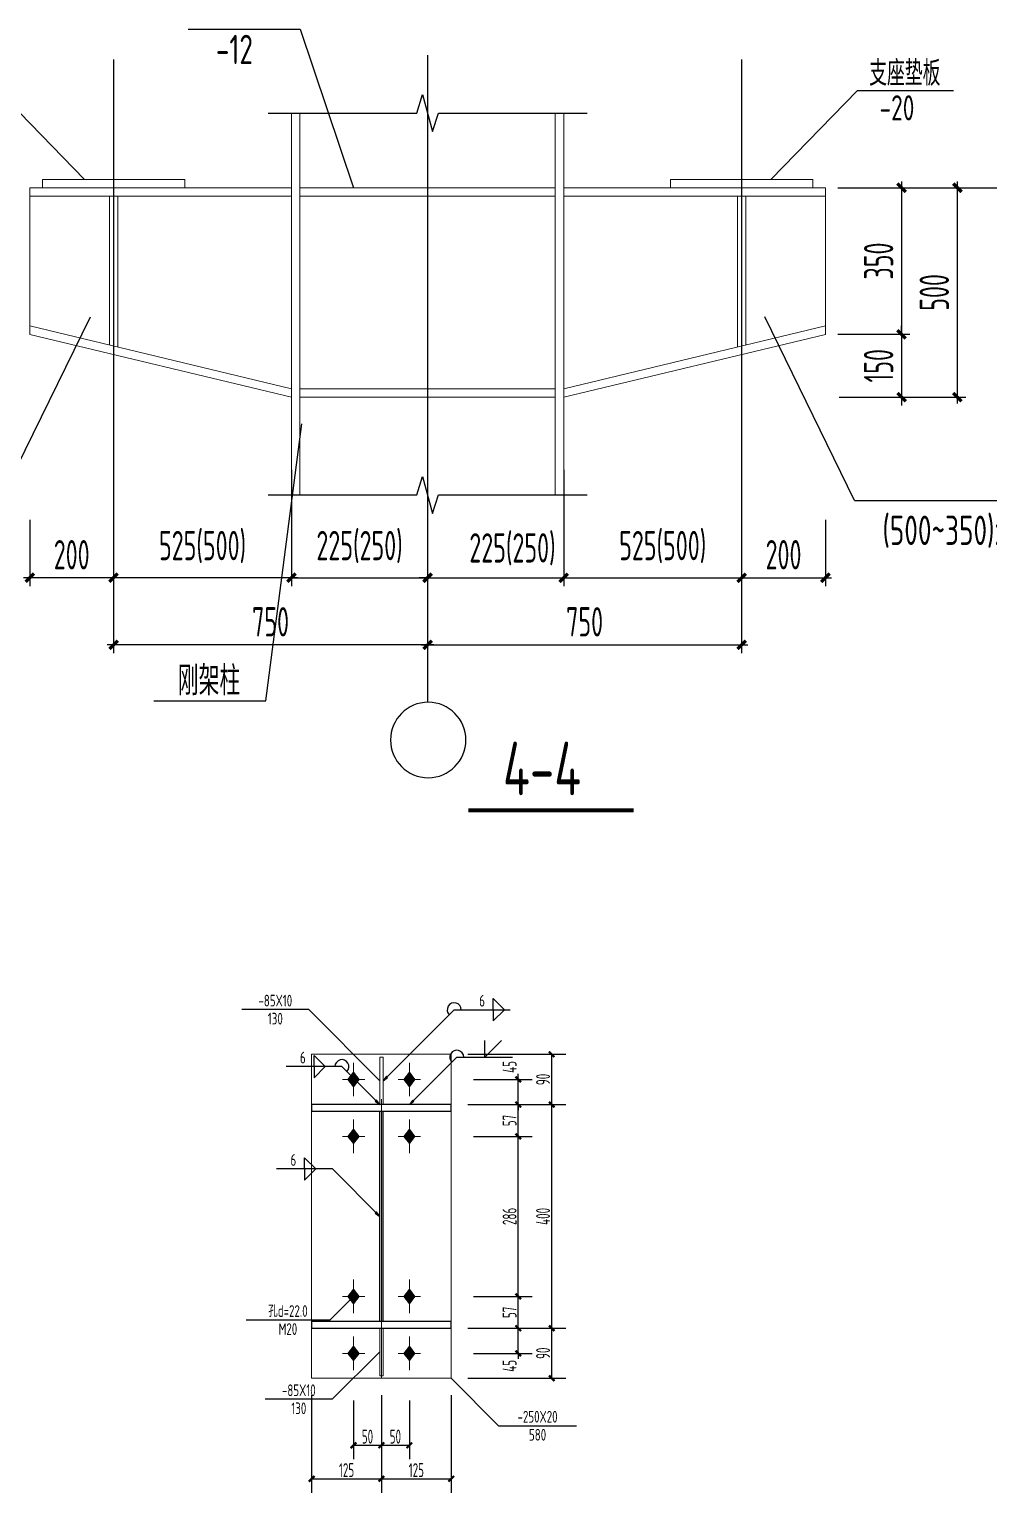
# Model space of a CAD drawing. Extents: x 447413 to 2975780, y -1432727 to 1301644.
# Drawn here: x 2335860 to 2353046, y -1064157 to -1037954 of the extents above; entities that cross this region are included whole.
import ezdxf
from ezdxf.enums import TextEntityAlignment as Align

# ---------------------------------------------------------------- set-up
doc = ezdxf.new("R2010")
doc.units = 0
doc.header["$LTSCALE"] = 1000
doc.header["$MEASUREMENT"] = 0
doc.linetypes.add('线型6', pattern=[8.75, 5, -1.25, 1.25, -1.25])
for name, color, linetype in [('10', 7, 'Continuous'), ('COLU_DE_NUM', 7, 'Continuous'), ('DIM', 3, 'Continuous'), ('DIM_SYMB', 3, 'Continuous'), ('DOTE', 1, 'Continuous'), ('TEXT', 6, 'Continuous'), ('THIN', 7, 'Continuous'), ('尺寸标注', 253, 'Continuous'), ('焊缝标注', 253, 'Continuous'), ('螺栓孔标注', 253, 'Continuous'), ('钢板标注', 253, 'Continuous')]:
    doc.layers.add(name, color=color, linetype=linetype)
doc.layers.add('1002', color=2, linetype='Continuous', lineweight=18)
doc.layers.add('20', color=2, linetype='Continuous', lineweight=18)
doc.styles.add('PkpmHz', font='Pkpmeng', dxfattribs={"width": 0.6, "bigfont": 'hztxt'})
doc.styles.add('TSSD_Dimension', font='sysz.shx', dxfattribs={"width": 0.7, "bigfont": 'syfs.shx'})
doc.styles.add('TSSD_Label', font='Tssdeng.shx', dxfattribs={"width": 0.7, "bigfont": 'hztxt.shx'})
doc.dimstyles.new('Pkpm_1.00', dxfattribs={"dimtxt": 250, "dimasz": 100, "dimexe": 250, "dimexo": 0.0625, "dimgap": 30, "dimtad": 1, "dimdec": 0, "dimrnd": 5, "dimzin": 0, "dimdsep": 46, "dimtxsty": 'PkpmHz', "dimblk1": 'ARCHTICK', "dimblk2": 'ARCHTICK', "dimsah": 1, "dimcen": 0.09, "dimadec": 0, "dimazin": 0, "dimtfac": 1, "dimtdec": 0, "dimtmove": 2, "dimatfit": 1, "dimfxl": 0, "dimtolj": 1, "dimtzin": 0, "dimarcsym": 0})
doc.dimstyles.new('TSSD_20_150', dxfattribs={"dimtxt": 525, "dimasz": 150, "dimexe": 150, "dimexo": 225, "dimgap": 150, "dimtad": 1, "dimdec": 0, "dimlfac": 0.133333, "dimzin": 0, "dimdsep": 46, "dimtxsty": 'TSSD_Dimension', "dimblk": 'ARCHTICK', "dimcen": 0, "dimdle": 112.5, "dimclrt": 7, "dimadec": 0, "dimazin": 0, "dimtfac": 1, "dimtdec": 0, "dimtix": 1, "dimtmove": 2, "dimatfit": 3, "dimfxl": 0, "dimtolj": 1, "dimtzin": 0, "dimarcsym": 0})

# ---------------------------------------------------------------- blocks, each defined once
blk = doc.blocks.new('_ArchTick')
at = {"color": 0, "linetype": 'ByBlock', "const_width": 0.4}
blk.add_lwpolyline([(-0.5, -0.5), (0.5, 0.5)], dxfattribs=at)
blk = doc.blocks.new('*D262')
at = {"layer": 'Defpoints', "color": 0, "transparency": 16777216}
for p in [(2350120, -1040791), (2350120, -1043416), (2351485, -1043416)]:
    blk.add_point(p, dxfattribs=at)
at = {"layer": 'DIM', "color": 0, "lineweight": -2, "transparency": 16777216}
for p, q in [((2351485, -1040679), (2351485, -1043529)), ((2350345, -1040791), (2351635, -1040791)), ((2350345, -1043416), (2351635, -1043416))]:
    blk.add_line(p, q, dxfattribs=at)
at = {"layer": 'DIM', "color": 0, "lineweight": -2, "transparency": 16777216, "xscale": 150, "yscale": 150, "zscale": 150}
for p, rotation in [((2351485, -1040791), 90), ((2351485, -1043416), 270)]:
    blk.add_blockref('_ArchTick', p, dxfattribs=dict(at, rotation=rotation))
at = {"layer": 'DIM', "color": 7, "transparency": 16777216, "insert": (2351073, -1042104), "char_height": 525, "attachment_point": 5, "rotation": 90, "style": 'TSSD_Dimension'}
blk.add_mtext('\\A1;350', dxfattribs=at)
blk = doc.blocks.new('*D263')
at = {"layer": 'Defpoints', "color": 0, "transparency": 16777216}
for p in [(2350120, -1043416), (2350140, -1044541), (2351485, -1044541)]:
    blk.add_point(p, dxfattribs=at)
at = {"layer": 'DIM', "color": 0, "lineweight": -2, "transparency": 16777216}
for p, q in [((2351485, -1043416), (2351485, -1043266)), ((2350345, -1043416), (2351635, -1043416)), ((2351485, -1043416), (2351485, -1044541)), ((2350365, -1044541), (2351635, -1044541)), ((2351485, -1044541), (2351485, -1044691))]:
    blk.add_line(p, q, dxfattribs=at)
at = {"layer": 'DIM', "color": 0, "lineweight": -2, "transparency": 16777216, "xscale": 150, "yscale": 150, "zscale": 150}
for p, rotation in [((2351485, -1043416), 270), ((2351485, -1044541), 90)]:
    blk.add_blockref('_ArchTick', p, dxfattribs=dict(at, rotation=rotation))
at = {"layer": 'DIM', "color": 7, "transparency": 16777216, "insert": (2351073, -1043979), "char_height": 525, "attachment_point": 5, "rotation": 90, "style": 'TSSD_Dimension'}
blk.add_mtext('\\A1;150', dxfattribs=at)
blk = doc.blocks.new('*D264')
at = {"layer": 'Defpoints', "color": 0, "transparency": 16777216}
for p in [(2350140, -1040791), (2352484, -1040791), (2350140, -1044541)]:
    blk.add_point(p, dxfattribs=at)
at = {"layer": 'DIM', "color": 0, "lineweight": -2, "transparency": 16777216}
for p, q in [((2352484, -1044654), (2352484, -1040679)), ((2350365, -1040791), (2352634, -1040791)), ((2350365, -1044541), (2352634, -1044541))]:
    blk.add_line(p, q, dxfattribs=at)
at = {"layer": 'DIM', "color": 0, "lineweight": -2, "transparency": 16777216, "xscale": 150, "yscale": 150, "zscale": 150}
for p, rotation in [((2352484, -1040791), 90), ((2352484, -1044541), 270)]:
    blk.add_blockref('_ArchTick', p, dxfattribs=dict(at, rotation=rotation))
at = {"layer": 'DIM', "color": 7, "transparency": 16777216, "insert": (2352071, -1042666), "char_height": 525, "attachment_point": 5, "rotation": 90, "style": 'TSSD_Dimension'}
blk.add_mtext('\\A1;500', dxfattribs=at)
blk = doc.blocks.new('*D271')
at = {"layer": 'Defpoints', "color": 0, "transparency": 16777216}
for p in [(2335870, -1040791), (2334504, -1043416), (2335870, -1043416)]:
    blk.add_point(p, dxfattribs=at)
at = {"layer": 'DIM', "color": 0, "lineweight": -2, "transparency": 16777216}
for p, q in [((2334504, -1040679), (2334504, -1043529)), ((2335645, -1040791), (2334354, -1040791)), ((2335645, -1043416), (2334354, -1043416))]:
    blk.add_line(p, q, dxfattribs=at)
at = {"layer": 'DIM', "color": 0, "lineweight": -2, "transparency": 16777216, "xscale": 150, "yscale": 150, "zscale": 150}
for p, rotation in [((2334504, -1040791), 90), ((2334504, -1043416), 270)]:
    blk.add_blockref('_ArchTick', p, dxfattribs=dict(at, rotation=rotation))
at = {"layer": 'DIM', "color": 7, "transparency": 16777216, "insert": (2334092, -1042104), "char_height": 525, "attachment_point": 5, "rotation": 90, "style": 'TSSD_Dimension'}
blk.add_mtext('\\A1;350', dxfattribs=at)
blk = doc.blocks.new('*D272')
at = {"layer": 'Defpoints', "color": 0, "transparency": 16777216}
for p in [(2335870, -1043416), (2334504, -1044541), (2335850, -1044541)]:
    blk.add_point(p, dxfattribs=at)
at = {"layer": 'DIM', "color": 0, "lineweight": -2, "transparency": 16777216}
for p, q in [((2334504, -1043416), (2334504, -1043266)), ((2335645, -1043416), (2334354, -1043416)), ((2334504, -1043416), (2334504, -1044541)), ((2335625, -1044541), (2334354, -1044541)), ((2334504, -1044541), (2334504, -1044691))]:
    blk.add_line(p, q, dxfattribs=at)
at = {"layer": 'DIM', "color": 0, "lineweight": -2, "transparency": 16777216, "xscale": 150, "yscale": 150, "zscale": 150}
for p, rotation in [((2334504, -1043416), 270), ((2334504, -1044541), 90)]:
    blk.add_blockref('_ArchTick', p, dxfattribs=dict(at, rotation=rotation))
at = {"layer": 'DIM', "color": 7, "transparency": 16777216, "insert": (2334092, -1043979), "char_height": 525, "attachment_point": 5, "rotation": 90, "style": 'TSSD_Dimension'}
blk.add_mtext('\\A1;150', dxfattribs=at)
blk = doc.blocks.new('*D285')
at = {"layer": 'Defpoints', "color": 0, "transparency": 16777216}
for p in [(2340557, -1046514), (2342995, -1046514), (2342995, -1047774)]:
    blk.add_point(p, dxfattribs=at)
at = {"layer": 'DIM', "color": 0, "lineweight": -2, "transparency": 16777216}
for p, q in [((2340557, -1046739), (2340557, -1047924)), ((2342995, -1046739), (2342995, -1047924)), ((2340557, -1047774), (2340407, -1047774)), ((2340557, -1047774), (2342995, -1047774)), ((2342995, -1047774), (2343145, -1047774))]:
    blk.add_line(p, q, dxfattribs=at)
at = {"layer": 'DIM', "color": 0, "lineweight": -2, "transparency": 16777216, "xscale": 150, "yscale": 150, "zscale": 150}
blk.add_blockref('_ArchTick', (2340557, -1047774), dxfattribs=at)
at = {"layer": 'DIM', "color": 0, "lineweight": -2, "transparency": 16777216, "xscale": 150, "yscale": 150, "zscale": 150, "rotation": 180}
blk.add_blockref('_ArchTick', (2342995, -1047774), dxfattribs=at)
at = {"layer": 'DIM', "color": 7, "transparency": 16777216, "insert": (2341776, -1047224), "char_height": 525, "attachment_point": 5, "style": 'TSSD_Dimension'}
blk.add_mtext('\\A1;225(250)', dxfattribs=at)
blk = doc.blocks.new('*D286')
at = {"layer": 'Defpoints', "color": 0, "transparency": 16777216}
for p in [(2342995, -1046514), (2345432, -1046514), (2345432, -1047774)]:
    blk.add_point(p, dxfattribs=at)
at = {"layer": 'DIM', "color": 0, "lineweight": -2, "transparency": 16777216}
for p, q in [((2342995, -1046739), (2342995, -1047924)), ((2345432, -1046739), (2345432, -1047924)), ((2342995, -1047774), (2342845, -1047774)), ((2342995, -1047774), (2345432, -1047774)), ((2345432, -1047774), (2345582, -1047774))]:
    blk.add_line(p, q, dxfattribs=at)
at = {"layer": 'DIM', "color": 0, "lineweight": -2, "transparency": 16777216, "xscale": 150, "yscale": 150, "zscale": 150}
blk.add_blockref('_ArchTick', (2342995, -1047774), dxfattribs=at)
at = {"layer": 'DIM', "color": 0, "lineweight": -2, "transparency": 16777216, "xscale": 150, "yscale": 150, "zscale": 150, "rotation": 180}
blk.add_blockref('_ArchTick', (2345432, -1047774), dxfattribs=at)
at = {"layer": 'DIM', "color": 7, "transparency": 16777216, "insert": (2344515, -1047265), "char_height": 525, "attachment_point": 5, "style": 'TSSD_Dimension'}
blk.add_mtext('\\A1;225(250)', dxfattribs=at)
blk = doc.blocks.new('*D287')
at = {"layer": 'Defpoints', "color": 0, "transparency": 16777216}
for p in [(2345432, -1045618), (2348620, -1047141), (2348620, -1047774)]:
    blk.add_point(p, dxfattribs=at)
at = {"layer": 'DIM', "color": 0, "lineweight": -2, "transparency": 16777216}
for p, q in [((2345432, -1045843), (2345432, -1047924)), ((2348620, -1047366), (2348620, -1047924)), ((2345320, -1047774), (2348732, -1047774))]:
    blk.add_line(p, q, dxfattribs=at)
at = {"layer": 'DIM', "color": 0, "lineweight": -2, "transparency": 16777216, "xscale": 150, "yscale": 150, "zscale": 150, "rotation": 180}
blk.add_blockref('_ArchTick', (2345432, -1047774), dxfattribs=at)
at = {"layer": 'DIM', "color": 0, "lineweight": -2, "transparency": 16777216, "xscale": 150, "yscale": 150, "zscale": 150}
blk.add_blockref('_ArchTick', (2348620, -1047774), dxfattribs=at)
at = {"layer": 'DIM', "color": 7, "transparency": 16777216, "insert": (2347206, -1047224), "char_height": 525, "attachment_point": 5, "style": 'TSSD_Dimension'}
blk.add_mtext('\\A1;525(500)', dxfattribs=at)
blk = doc.blocks.new('*D288')
at = {"layer": 'Defpoints', "color": 0, "transparency": 16777216}
for p in [(2350120, -1046514), (2348620, -1047141), (2350120, -1047774)]:
    blk.add_point(p, dxfattribs=at)
at = {"layer": 'DIM', "color": 0, "lineweight": -2, "transparency": 16777216}
for p, q in [((2350120, -1046739), (2350120, -1047924)), ((2348620, -1047366), (2348620, -1047924)), ((2348507, -1047774), (2350232, -1047774))]:
    blk.add_line(p, q, dxfattribs=at)
at = {"layer": 'DIM', "color": 0, "lineweight": -2, "transparency": 16777216, "xscale": 150, "yscale": 150, "zscale": 150, "rotation": 180}
blk.add_blockref('_ArchTick', (2348620, -1047774), dxfattribs=at)
at = {"layer": 'DIM', "color": 0, "lineweight": -2, "transparency": 16777216, "xscale": 150, "yscale": 150, "zscale": 150}
blk.add_blockref('_ArchTick', (2350120, -1047774), dxfattribs=at)
at = {"layer": 'DIM', "color": 7, "transparency": 16777216, "insert": (2349370, -1047362), "char_height": 525, "attachment_point": 5, "style": 'TSSD_Dimension'}
blk.add_mtext('\\A1;200', dxfattribs=at)
blk = doc.blocks.new('*D289')
at = {"layer": 'Defpoints', "color": 0, "transparency": 16777216}
for p in [(2342995, -1046781), (2348620, -1046781), (2348620, -1048975)]:
    blk.add_point(p, dxfattribs=at)
at = {"layer": 'DIM', "color": 0, "lineweight": -2, "transparency": 16777216}
for p, q in [((2342995, -1047006), (2342995, -1049125)), ((2348620, -1047006), (2348620, -1049125)), ((2342882, -1048975), (2348732, -1048975))]:
    blk.add_line(p, q, dxfattribs=at)
at = {"layer": 'DIM', "color": 0, "lineweight": -2, "transparency": 16777216, "xscale": 150, "yscale": 150, "zscale": 150, "rotation": 180}
blk.add_blockref('_ArchTick', (2342995, -1048975), dxfattribs=at)
at = {"layer": 'DIM', "color": 0, "lineweight": -2, "transparency": 16777216, "xscale": 150, "yscale": 150, "zscale": 150}
blk.add_blockref('_ArchTick', (2348620, -1048975), dxfattribs=at)
at = {"layer": 'DIM', "color": 7, "transparency": 16777216, "insert": (2345807, -1048563), "char_height": 525, "attachment_point": 5, "style": 'TSSD_Dimension'}
blk.add_mtext('\\A1;750', dxfattribs=at)
blk = doc.blocks.new('*D290')
at = {"layer": 'Defpoints', "color": 0, "transparency": 16777216}
for p in [(2340557, -1045618), (2337370, -1047141), (2337370, -1047774)]:
    blk.add_point(p, dxfattribs=at)
at = {"layer": 'DIM', "color": 0, "lineweight": -2, "transparency": 16777216}
for p, q in [((2340557, -1045843), (2340557, -1047924)), ((2337370, -1047366), (2337370, -1047924)), ((2340670, -1047774), (2337257, -1047774))]:
    blk.add_line(p, q, dxfattribs=at)
at = {"layer": 'DIM', "color": 0, "lineweight": -2, "transparency": 16777216, "xscale": 150, "yscale": 150, "zscale": 150, "rotation": 180}
blk.add_blockref('_ArchTick', (2337370, -1047774), dxfattribs=at)
at = {"layer": 'DIM', "color": 0, "lineweight": -2, "transparency": 16777216, "xscale": 150, "yscale": 150, "zscale": 150}
blk.add_blockref('_ArchTick', (2340557, -1047774), dxfattribs=at)
at = {"layer": 'DIM', "color": 7, "transparency": 16777216, "insert": (2338964, -1047224), "char_height": 525, "attachment_point": 5, "style": 'TSSD_Dimension'}
blk.add_mtext('\\A1;525(500)', dxfattribs=at)
blk = doc.blocks.new('*D291')
at = {"layer": 'Defpoints', "color": 0, "transparency": 16777216}
for p in [(2335870, -1046514), (2337370, -1047141), (2335870, -1047774)]:
    blk.add_point(p, dxfattribs=at)
at = {"layer": 'DIM', "color": 0, "lineweight": -2, "transparency": 16777216}
for p, q in [((2335870, -1046739), (2335870, -1047924)), ((2337370, -1047366), (2337370, -1047924)), ((2337482, -1047774), (2335757, -1047774))]:
    blk.add_line(p, q, dxfattribs=at)
at = {"layer": 'DIM', "color": 0, "lineweight": -2, "transparency": 16777216, "xscale": 150, "yscale": 150, "zscale": 150, "rotation": 180}
blk.add_blockref('_ArchTick', (2335870, -1047774), dxfattribs=at)
at = {"layer": 'DIM', "color": 0, "lineweight": -2, "transparency": 16777216, "xscale": 150, "yscale": 150, "zscale": 150}
blk.add_blockref('_ArchTick', (2337370, -1047774), dxfattribs=at)
at = {"layer": 'DIM', "color": 7, "transparency": 16777216, "insert": (2336620, -1047362), "char_height": 525, "attachment_point": 5, "style": 'TSSD_Dimension'}
blk.add_mtext('\\A1;200', dxfattribs=at)
blk = doc.blocks.new('*D292')
at = {"layer": 'Defpoints', "color": 0, "transparency": 16777216}
for p in [(2337370, -1046781), (2342995, -1046781), (2337370, -1048975)]:
    blk.add_point(p, dxfattribs=at)
at = {"layer": 'DIM', "color": 0, "lineweight": -2, "transparency": 16777216}
for p, q in [((2337370, -1047006), (2337370, -1049125)), ((2342995, -1047006), (2342995, -1049125)), ((2343107, -1048975), (2337257, -1048975))]:
    blk.add_line(p, q, dxfattribs=at)
at = {"layer": 'DIM', "color": 0, "lineweight": -2, "transparency": 16777216, "xscale": 150, "yscale": 150, "zscale": 150, "rotation": 180}
blk.add_blockref('_ArchTick', (2337370, -1048975), dxfattribs=at)
at = {"layer": 'DIM', "color": 0, "lineweight": -2, "transparency": 16777216, "xscale": 150, "yscale": 150, "zscale": 150}
blk.add_blockref('_ArchTick', (2342995, -1048975), dxfattribs=at)
at = {"layer": 'DIM', "color": 7, "transparency": 16777216, "insert": (2340182, -1048563), "char_height": 525, "attachment_point": 5, "style": 'TSSD_Dimension'}
blk.add_mtext('\\A1;750', dxfattribs=at)
blk = doc.blocks.new('*D385')
at = {"layer": 'Defpoints', "color": 0, "linetype": 'Continuous', "transparency": 16777216}
for p in [(2343418, -1056757), (2344618, -1056757), (2343418, -1057207)]:
    blk.add_point(p, dxfattribs=at)
at = {"layer": '尺寸标注', "color": 0, "linetype": 'Continuous', "lineweight": -2, "transparency": 16777216}
for p, q in [((2344618, -1056757), (2344618, -1056657)), ((2343818, -1056757), (2344868, -1056757)), ((2344618, -1057207), (2344618, -1056757)), ((2343818, -1057207), (2344868, -1057207)), ((2344618, -1057207), (2344618, -1057307))]:
    blk.add_line(p, q, dxfattribs=at)
at = {"layer": '尺寸标注', "color": 0, "linetype": 'Continuous', "lineweight": -2, "transparency": 16777216, "xscale": 100, "yscale": 100, "zscale": 100}
for p, rotation in [((2344618, -1056757), 270), ((2344618, -1057207), 90)]:
    blk.add_blockref('_ArchTick', p, dxfattribs=dict(at, rotation=rotation))
at = {"layer": '尺寸标注', "color": 0, "linetype": 'Continuous', "transparency": 16777216, "insert": (2344463, -1056533), "char_height": 250, "attachment_point": 5, "rotation": 90, "style": 'PkpmHz'}
blk.add_mtext('\\A1;45', dxfattribs=at)
blk = doc.blocks.new('*D386')
at = {"layer": 'Defpoints', "color": 0, "linetype": 'Continuous', "transparency": 16777216}
for p in [(2343418, -1057207), (2344618, -1057207), (2343418, -1057777)]:
    blk.add_point(p, dxfattribs=at)
at = {"layer": '尺寸标注', "color": 0, "linetype": 'Continuous', "lineweight": -2, "transparency": 16777216}
for p, q in [((2343818, -1057207), (2344868, -1057207)), ((2344618, -1057777), (2344618, -1057207)), ((2343818, -1057777), (2344868, -1057777))]:
    blk.add_line(p, q, dxfattribs=at)
at = {"layer": '尺寸标注', "color": 0, "linetype": 'Continuous', "lineweight": -2, "transparency": 16777216, "xscale": 100, "yscale": 100, "zscale": 100}
for p, rotation in [((2344618, -1057207), 90), ((2344618, -1057777), 270)]:
    blk.add_blockref('_ArchTick', p, dxfattribs=dict(at, rotation=rotation))
at = {"layer": '尺寸标注', "color": 0, "linetype": 'Continuous', "transparency": 16777216, "insert": (2344463, -1057492), "char_height": 250, "attachment_point": 5, "rotation": 90, "style": 'PkpmHz'}
blk.add_mtext('\\A1;57', dxfattribs=at)
blk = doc.blocks.new('*D387')
at = {"layer": 'Defpoints', "color": 0, "linetype": 'Continuous', "transparency": 16777216}
for p in [(2343418, -1061212), (2344618, -1061212), (2343418, -1061662)]:
    blk.add_point(p, dxfattribs=at)
at = {"layer": '尺寸标注', "color": 0, "linetype": 'Continuous', "lineweight": -2, "transparency": 16777216}
for p, q in [((2344618, -1061212), (2344618, -1061112)), ((2343818, -1061212), (2344868, -1061212)), ((2344618, -1061662), (2344618, -1061212)), ((2343818, -1061662), (2344868, -1061662)), ((2344618, -1061662), (2344618, -1061762))]:
    blk.add_line(p, q, dxfattribs=at)
at = {"layer": '尺寸标注', "color": 0, "linetype": 'Continuous', "lineweight": -2, "transparency": 16777216, "xscale": 100, "yscale": 100, "zscale": 100}
for p, rotation in [((2344618, -1061212), 270), ((2344618, -1061662), 90)]:
    blk.add_blockref('_ArchTick', p, dxfattribs=dict(at, rotation=rotation))
at = {"layer": '尺寸标注', "color": 0, "linetype": 'Continuous', "transparency": 16777216, "insert": (2344463, -1061885), "char_height": 250, "attachment_point": 5, "rotation": 90, "style": 'PkpmHz'}
blk.add_mtext('\\A1;45', dxfattribs=at)
blk = doc.blocks.new('*D388')
at = {"layer": 'Defpoints', "color": 0, "linetype": 'Continuous', "transparency": 16777216}
for p in [(2343418, -1060642), (2344618, -1060642), (2343418, -1061212)]:
    blk.add_point(p, dxfattribs=at)
at = {"layer": '尺寸标注', "color": 0, "linetype": 'Continuous', "lineweight": -2, "transparency": 16777216}
for p, q in [((2343818, -1060642), (2344868, -1060642)), ((2344618, -1061212), (2344618, -1060642)), ((2343818, -1061212), (2344868, -1061212))]:
    blk.add_line(p, q, dxfattribs=at)
at = {"layer": '尺寸标注', "color": 0, "linetype": 'Continuous', "lineweight": -2, "transparency": 16777216, "xscale": 100, "yscale": 100, "zscale": 100}
for p, rotation in [((2344618, -1060642), 90), ((2344618, -1061212), 270)]:
    blk.add_blockref('_ArchTick', p, dxfattribs=dict(at, rotation=rotation))
at = {"layer": '尺寸标注', "color": 0, "linetype": 'Continuous', "transparency": 16777216, "insert": (2344463, -1060927), "char_height": 250, "attachment_point": 5, "rotation": 90, "style": 'PkpmHz'}
blk.add_mtext('\\A1;57', dxfattribs=at)
blk = doc.blocks.new('*D389')
at = {"layer": 'Defpoints', "color": 0, "linetype": 'Continuous', "transparency": 16777216}
for p in [(2343418, -1057777), (2344618, -1057777), (2343418, -1060642)]:
    blk.add_point(p, dxfattribs=at)
at = {"layer": '尺寸标注', "color": 0, "linetype": 'Continuous', "lineweight": -2, "transparency": 16777216}
for p, q in [((2343818, -1057777), (2344868, -1057777)), ((2344618, -1060642), (2344618, -1057777)), ((2343818, -1060642), (2344868, -1060642))]:
    blk.add_line(p, q, dxfattribs=at)
at = {"layer": '尺寸标注', "color": 0, "linetype": 'Continuous', "lineweight": -2, "transparency": 16777216, "xscale": 100, "yscale": 100, "zscale": 100}
for p, rotation in [((2344618, -1057777), 90), ((2344618, -1060642), 270)]:
    blk.add_blockref('_ArchTick', p, dxfattribs=dict(at, rotation=rotation))
at = {"layer": '尺寸标注', "color": 0, "linetype": 'Continuous', "transparency": 16777216, "insert": (2344463, -1059209), "char_height": 250, "attachment_point": 5, "rotation": 90, "style": 'PkpmHz'}
blk.add_mtext('\\A1;286', dxfattribs=at)
blk = doc.blocks.new('*D390')
at = {"layer": 'Defpoints', "color": 0, "linetype": 'Continuous', "transparency": 16777216}
for p in [(2341668, -1062107), (2342168, -1062107), (2342168, -1063307)]:
    blk.add_point(p, dxfattribs=at)
at = {"layer": '尺寸标注', "color": 0, "linetype": 'Continuous', "lineweight": -2, "transparency": 16777216}
for p, q in [((2341668, -1062507), (2341668, -1063557)), ((2342168, -1062507), (2342168, -1063557)), ((2341668, -1063307), (2342168, -1063307))]:
    blk.add_line(p, q, dxfattribs=at)
at = {"layer": '尺寸标注', "color": 0, "linetype": 'Continuous', "lineweight": -2, "transparency": 16777216, "xscale": 100, "yscale": 100, "zscale": 100, "rotation": 180}
blk.add_blockref('_ArchTick', (2341668, -1063307), dxfattribs=at)
at = {"layer": '尺寸标注', "color": 0, "linetype": 'Continuous', "lineweight": -2, "transparency": 16777216, "xscale": 100, "yscale": 100, "zscale": 100}
blk.add_blockref('_ArchTick', (2342168, -1063307), dxfattribs=at)
at = {"layer": '尺寸标注', "color": 0, "linetype": 'Continuous', "transparency": 16777216, "insert": (2341918, -1063152), "char_height": 250, "attachment_point": 5, "style": 'PkpmHz'}
blk.add_mtext('\\A1;50', dxfattribs=at)
blk = doc.blocks.new('*D391')
at = {"layer": 'Defpoints', "color": 0, "linetype": 'Continuous', "transparency": 16777216}
for p in [(2342168, -1062107), (2342668, -1062107), (2342668, -1063307)]:
    blk.add_point(p, dxfattribs=at)
at = {"layer": '尺寸标注', "color": 0, "linetype": 'Continuous', "lineweight": -2, "transparency": 16777216}
for p, q in [((2342168, -1062507), (2342168, -1063557)), ((2342668, -1062507), (2342668, -1063557)), ((2342168, -1063307), (2342668, -1063307))]:
    blk.add_line(p, q, dxfattribs=at)
at = {"layer": '尺寸标注', "color": 0, "linetype": 'Continuous', "lineweight": -2, "transparency": 16777216, "xscale": 100, "yscale": 100, "zscale": 100, "rotation": 180}
blk.add_blockref('_ArchTick', (2342168, -1063307), dxfattribs=at)
at = {"layer": '尺寸标注', "color": 0, "linetype": 'Continuous', "lineweight": -2, "transparency": 16777216, "xscale": 100, "yscale": 100, "zscale": 100}
blk.add_blockref('_ArchTick', (2342668, -1063307), dxfattribs=at)
at = {"layer": '尺寸标注', "color": 0, "linetype": 'Continuous', "transparency": 16777216, "insert": (2342418, -1063152), "char_height": 250, "attachment_point": 5, "style": 'PkpmHz'}
blk.add_mtext('\\A1;50', dxfattribs=at)
blk = doc.blocks.new('*D392')
at = {"layer": 'Defpoints', "color": 0, "linetype": 'Continuous', "transparency": 16777216}
for p in [(2340918, -1062107), (2342168, -1062107), (2342168, -1063907)]:
    blk.add_point(p, dxfattribs=at)
at = {"layer": '尺寸标注', "color": 0, "linetype": 'Continuous', "lineweight": -2, "transparency": 16777216}
for p, q in [((2340918, -1062407), (2340918, -1064157)), ((2342168, -1062407), (2342168, -1064157)), ((2340918, -1063907), (2342168, -1063907))]:
    blk.add_line(p, q, dxfattribs=at)
at = {"layer": '尺寸标注', "color": 0, "linetype": 'Continuous', "lineweight": -2, "transparency": 16777216, "xscale": 100, "yscale": 100, "zscale": 100, "rotation": 180}
blk.add_blockref('_ArchTick', (2340918, -1063907), dxfattribs=at)
at = {"layer": '尺寸标注', "color": 0, "linetype": 'Continuous', "lineweight": -2, "transparency": 16777216, "xscale": 100, "yscale": 100, "zscale": 100}
blk.add_blockref('_ArchTick', (2342168, -1063907), dxfattribs=at)
at = {"layer": '尺寸标注', "color": 0, "linetype": 'Continuous', "transparency": 16777216, "insert": (2341543, -1063752), "char_height": 250, "attachment_point": 5, "style": 'PkpmHz'}
blk.add_mtext('\\A1;125', dxfattribs=at)
blk = doc.blocks.new('*D393')
at = {"layer": 'Defpoints', "color": 0, "linetype": 'Continuous', "transparency": 16777216}
for p in [(2342168, -1062107), (2343418, -1062107), (2343418, -1063907)]:
    blk.add_point(p, dxfattribs=at)
at = {"layer": '尺寸标注', "color": 0, "linetype": 'Continuous', "lineweight": -2, "transparency": 16777216}
for p, q in [((2342168, -1062407), (2342168, -1064157)), ((2343418, -1062407), (2343418, -1064157)), ((2342168, -1063907), (2343418, -1063907))]:
    blk.add_line(p, q, dxfattribs=at)
at = {"layer": '尺寸标注', "color": 0, "linetype": 'Continuous', "lineweight": -2, "transparency": 16777216, "xscale": 100, "yscale": 100, "zscale": 100, "rotation": 180}
blk.add_blockref('_ArchTick', (2342168, -1063907), dxfattribs=at)
at = {"layer": '尺寸标注', "color": 0, "linetype": 'Continuous', "lineweight": -2, "transparency": 16777216, "xscale": 100, "yscale": 100, "zscale": 100}
blk.add_blockref('_ArchTick', (2343418, -1063907), dxfattribs=at)
at = {"layer": '尺寸标注', "color": 0, "linetype": 'Continuous', "transparency": 16777216, "insert": (2342793, -1063752), "char_height": 250, "attachment_point": 5, "style": 'PkpmHz'}
blk.add_mtext('\\A1;125', dxfattribs=at)
blk = doc.blocks.new('*D394')
at = {"layer": 'Defpoints', "color": 0, "linetype": 'Continuous', "transparency": 16777216}
for p in [(2343418, -1061212), (2345218, -1061212), (2343418, -1062107)]:
    blk.add_point(p, dxfattribs=at)
at = {"layer": '尺寸标注', "color": 0, "linetype": 'Continuous', "lineweight": -2, "transparency": 16777216}
for p, q in [((2343718, -1061212), (2345468, -1061212)), ((2345218, -1062107), (2345218, -1061212)), ((2343718, -1062107), (2345468, -1062107))]:
    blk.add_line(p, q, dxfattribs=at)
at = {"layer": '尺寸标注', "color": 0, "linetype": 'Continuous', "lineweight": -2, "transparency": 16777216, "xscale": 100, "yscale": 100, "zscale": 100}
for p, rotation in [((2345218, -1061212), 90), ((2345218, -1062107), 270)]:
    blk.add_blockref('_ArchTick', p, dxfattribs=dict(at, rotation=rotation))
at = {"layer": '尺寸标注', "color": 0, "linetype": 'Continuous', "transparency": 16777216, "insert": (2345063, -1061659), "char_height": 250, "attachment_point": 5, "rotation": 90, "style": 'PkpmHz'}
blk.add_mtext('\\A1;90', dxfattribs=at)
blk = doc.blocks.new('*D395')
at = {"layer": 'Defpoints', "color": 0, "linetype": 'Continuous', "transparency": 16777216}
for p in [(2343418, -1057207), (2345218, -1057207), (2343418, -1061212)]:
    blk.add_point(p, dxfattribs=at)
at = {"layer": '尺寸标注', "color": 0, "linetype": 'Continuous', "lineweight": -2, "transparency": 16777216}
for p, q in [((2343718, -1057207), (2345468, -1057207)), ((2345218, -1061212), (2345218, -1057207)), ((2343718, -1061212), (2345468, -1061212))]:
    blk.add_line(p, q, dxfattribs=at)
at = {"layer": '尺寸标注', "color": 0, "linetype": 'Continuous', "lineweight": -2, "transparency": 16777216, "xscale": 100, "yscale": 100, "zscale": 100}
for p, rotation in [((2345218, -1057207), 90), ((2345218, -1061212), 270)]:
    blk.add_blockref('_ArchTick', p, dxfattribs=dict(at, rotation=rotation))
at = {"layer": '尺寸标注', "color": 0, "linetype": 'Continuous', "transparency": 16777216, "insert": (2345063, -1059209), "char_height": 250, "attachment_point": 5, "rotation": 90, "style": 'PkpmHz'}
blk.add_mtext('\\A1;400', dxfattribs=at)
blk = doc.blocks.new('*D396')
at = {"layer": 'Defpoints', "color": 0, "linetype": 'Continuous', "transparency": 16777216}
for p in [(2343418, -1056307), (2345218, -1056307), (2343418, -1057207)]:
    blk.add_point(p, dxfattribs=at)
at = {"layer": '尺寸标注', "color": 0, "linetype": 'Continuous', "lineweight": -2, "transparency": 16777216}
for p, q in [((2343718, -1056307), (2345468, -1056307)), ((2345218, -1057207), (2345218, -1056307)), ((2343718, -1057207), (2345468, -1057207))]:
    blk.add_line(p, q, dxfattribs=at)
at = {"layer": '尺寸标注', "color": 0, "linetype": 'Continuous', "lineweight": -2, "transparency": 16777216, "xscale": 100, "yscale": 100, "zscale": 100}
for p, rotation in [((2345218, -1056307), 90), ((2345218, -1057207), 270)]:
    blk.add_blockref('_ArchTick', p, dxfattribs=dict(at, rotation=rotation))
at = {"layer": '尺寸标注', "color": 0, "linetype": 'Continuous', "transparency": 16777216, "insert": (2345063, -1056757), "char_height": 250, "attachment_point": 5, "rotation": 90, "style": 'PkpmHz'}
blk.add_mtext('\\A1;90', dxfattribs=at)

msp = doc.modelspace()

# ---------------------------------------------------------------- hatches: boundary and pattern name
at = {"layer": '10'}
for points in [[(2341668.1, -1056626.6), (2341568.1, -1056756.6), (2341668.1, -1056886.6), (2341768.1, -1056756.6)], [(2342668.1, -1056626.6), (2342568.1, -1056756.6), (2342668.1, -1056886.6), (2342768.1, -1056756.6)], [(2341668.1, -1057646.6), (2341568.1, -1057776.6), (2341668.1, -1057906.6), (2341768.1, -1057776.6)], [(2342668.1, -1057646.6), (2342568.1, -1057776.6), (2342668.1, -1057906.6), (2342768.1, -1057776.6)], [(2341668.1, -1060511.6), (2341568.1, -1060641.6), (2341668.1, -1060771.6), (2341768.1, -1060641.6)], [(2342668.1, -1060511.6), (2342568.1, -1060641.6), (2342668.1, -1060771.6), (2342768.1, -1060641.6)], [(2341668.1, -1061531.6), (2341568.1, -1061661.6), (2341668.1, -1061791.6), (2341768.1, -1061661.6)], [(2342668.1, -1061531.6), (2342568.1, -1061661.6), (2342668.1, -1061791.6), (2342768.1, -1061661.6)]]:
    msp.add_hatch(color=1, dxfattribs=at).paths.add_polyline_path(points)
at = {"layer": '焊缝标注'}
for points in [[(2342198.1, -1056781.6), (2342279.5, -1056721.6), (2342258.3, -1056700.3)], [(2342138.1, -1057206.6), (2342078.1, -1057125.2), (2342056.9, -1057146.4)], [(2342668.1, -1057206.6), (2342749.5, -1057146.6), (2342728.3, -1057125.3)], [(2342138.1, -1059209.1), (2342078.1, -1059127.7), (2342056.9, -1059148.9)]]:
    msp.add_hatch(color=256, dxfattribs=at).paths.add_polyline_path(points)

# ---------------------------------------------------------------- linework, layer by layer
at = {"color": 0, "linetype": 'ByBlock', "lineweight": -2, "extrusion": (0, 0, -1)}
msp.add_ellipse((2343005.7, -1050679.4), major_axis=(-11, 674.9), ratio=1, start_param=-1.5545725, end_param=4.7286128, dxfattribs=at)
at = {"layer": '10', "color": 9, "lineweight": 18}
for p, q in [((2341668.1, -1056456.6), (2341668.1, -1057056.6)), ((2342668.1, -1056456.6), (2342668.1, -1057056.6)), ((2341868.1, -1056756.6), (2341468.1, -1056756.6)), ((2342868.1, -1056756.6), (2342468.1, -1056756.6)), ((2341668.1, -1057476.6), (2341668.1, -1058076.6)), ((2342668.1, -1057476.6), (2342668.1, -1058076.6)), ((2341868.1, -1057776.6), (2341468.1, -1057776.6)), ((2342868.1, -1057776.6), (2342468.1, -1057776.6)), ((2341668.1, -1060341.6), (2341668.1, -1060941.6)), ((2342668.1, -1060341.6), (2342668.1, -1060941.6)), ((2341868.1, -1060641.6), (2341468.1, -1060641.6)), ((2342868.1, -1060641.6), (2342468.1, -1060641.6)), ((2341668.1, -1061361.6), (2341668.1, -1061961.6)), ((2342668.1, -1061361.6), (2342668.1, -1061961.6)), ((2341868.1, -1061661.6), (2341468.1, -1061661.6)), ((2342868.1, -1061661.6), (2342468.1, -1061661.6))]:
    msp.add_line(p, q, dxfattribs=at)
at = {"layer": '10', "linetype": '线型6', "lineweight": 18}
msp.add_line((2342168.1, -1062111.6), (2342168.1, -1056301.6), dxfattribs=at)
at = {"layer": '10', "color": 3}
for p, q in [((2343418.1, -1057206.6), (2340918.1, -1057206.6)), ((2340918.1, -1057206.6), (2340918.1, -1057326.6)), ((2343418.1, -1057326.6), (2343418.1, -1057206.6)), ((2340918.1, -1057326.6), (2343418.1, -1057326.6)), ((2342138.1, -1061091.6), (2342138.1, -1057326.6)), ((2342198.1, -1061091.6), (2342198.1, -1057326.6)), ((2343418.1, -1061091.6), (2340918.1, -1061091.6)), ((2340918.1, -1061091.6), (2340918.1, -1061211.6)), ((2343418.1, -1061211.6), (2343418.1, -1061091.6)), ((2340918.1, -1061211.6), (2343418.1, -1061211.6))]:
    msp.add_line(p, q, dxfattribs=at)
at = {"layer": '10', "color": 1, "linetype": 'Continuous'}
for points in [[(2341668.1, -1056626.6), (2341568.1, -1056756.6), (2341668.1, -1056886.6), (2341768.1, -1056756.6)], [(2342668.1, -1056626.6), (2342568.1, -1056756.6), (2342668.1, -1056886.6), (2342768.1, -1056756.6)], [(2341668.1, -1057646.6), (2341568.1, -1057776.6), (2341668.1, -1057906.6), (2341768.1, -1057776.6)], [(2342668.1, -1057646.6), (2342568.1, -1057776.6), (2342668.1, -1057906.6), (2342768.1, -1057776.6)], [(2341668.1, -1060511.6), (2341568.1, -1060641.6), (2341668.1, -1060771.6), (2341768.1, -1060641.6)], [(2342668.1, -1060511.6), (2342568.1, -1060641.6), (2342668.1, -1060771.6), (2342768.1, -1060641.6)], [(2341668.1, -1061531.6), (2341568.1, -1061661.6), (2341668.1, -1061791.6), (2341768.1, -1061661.6)], [(2342668.1, -1061531.6), (2342568.1, -1061661.6), (2342668.1, -1061791.6), (2342768.1, -1061661.6)]]:
    msp.add_lwpolyline(points, close=True, dxfattribs=at)
at = {"layer": '1002', "color": 7, "ltscale": 100}
for p, q in [((2338644.8, -1040641.3), (2336094.8, -1040641.3)), ((2336094.8, -1040641.3), (2336094.8, -1040791.3)), ((2338644.8, -1040641.3), (2338644.8, -1040791.3)), ((2347344.8, -1040641.3), (2349894.8, -1040641.3)), ((2347344.8, -1040641.3), (2347344.8, -1040791.3)), ((2349894.8, -1040641.3), (2349894.8, -1040791.3)), ((2338644.8, -1040791.3), (2336094.8, -1040791.3)), ((2347344.8, -1040791.3), (2349894.8, -1040791.3))]:
    msp.add_line(p, q, dxfattribs=at)
at = {"layer": '1002', "ltscale": 100}
for p, q in [((2340557.3, -1040791.3), (2335869.8, -1040791.3)), ((2335869.8, -1040791.3), (2335869.8, -1043416.3)), ((2335869.8, -1040941.3), (2340557.3, -1040941.3)), ((2337294.8, -1040941.3), (2337294.8, -1043608.3)), ((2337444.8, -1040941.3), (2337444.8, -1043644.3)), ((2345282.3, -1040791.3), (2340707.3, -1040791.3)), ((2340707.3, -1040941.3), (2345282.3, -1040941.3)), ((2345432.3, -1040791.3), (2350119.8, -1040791.3)), ((2350119.8, -1040941.3), (2345432.3, -1040941.3)), ((2348544.8, -1040941.3), (2348544.8, -1043644.3)), ((2348694.8, -1040941.3), (2348694.8, -1043608.3)), ((2350119.8, -1040791.3), (2350119.8, -1043416.3)), ((2340557.3, -1044391.3), (2335869.8, -1043266.3)), ((2345432.3, -1044391.3), (2350119.8, -1043266.3)), ((2335869.8, -1043416.3), (2340557.3, -1044541.3)), ((2350119.8, -1043416.3), (2345432.3, -1044541.3)), ((2345282.3, -1044391.3), (2340707.3, -1044391.3)), ((2340707.3, -1044541.3), (2345282.3, -1044541.3))]:
    msp.add_line(p, q, dxfattribs=at)
at = {"layer": '20'}
for p, q in [((2343418.1, -1056306.6), (2340918.1, -1056306.6)), ((2340918.1, -1056306.6), (2340918.1, -1062106.6)), ((2342198.1, -1056356.6), (2342138.1, -1056356.6)), ((2342138.1, -1056356.6), (2342138.1, -1057206.6)), ((2342198.1, -1057206.6), (2342198.1, -1056356.6)), ((2343418.1, -1062106.6), (2343418.1, -1056306.6)), ((2342138.1, -1057206.6), (2342198.1, -1057206.6)), ((2342138.1, -1061211.6), (2342198.1, -1061211.6)), ((2342138.1, -1062061.6), (2342138.1, -1061211.6)), ((2342198.1, -1061211.6), (2342198.1, -1062061.6)), ((2340918.1, -1062106.6), (2343418.1, -1062106.6)), ((2342198.1, -1062061.6), (2342138.1, -1062061.6))]:
    msp.add_line(p, q, dxfattribs=at)
at = {"layer": 'DIM_SYMB', "const_width": 75}
msp.add_lwpolyline([(2343721.5, -1051937.9), (2346684.6, -1051937.9)], dxfattribs=at)
at = {"layer": 'DOTE'}
for p, q in [((2337369.8, -1038496.8), (2337369.8, -1047089.3)), ((2342994.8, -1038419.1), (2342994.8, -1050004.5)), ((2348619.8, -1038496.8), (2348619.8, -1047089.3))]:
    msp.add_line(p, q, dxfattribs=at)
at = {"layer": 'TEXT'}
msp.add_line((2352633.7, -1040791.3), (2354483.8, -1040791.3), dxfattribs=at)
at = {"layer": 'THIN'}
for points in [[(2340137.3, -1039454.3), (2342799.8, -1039454.3), (2342904.8, -1039124.3), (2343084.8, -1039784.3), (2343189.8, -1039454.3), (2345852.3, -1039454.3)], [(2340137.3, -1046292.1), (2342799.8, -1046292.1), (2342904.8, -1045962.1), (2343084.8, -1046622.1), (2343189.8, -1046292.1), (2345852.3, -1046292.1)]]:
    msp.add_lwpolyline(points, dxfattribs=at)
at = {"layer": '尺寸标注', "color": 3, "lineweight": 18, "ltscale": 100}
for p, q in [((2340557.3, -1039454.3), (2340557.3, -1046292.1)), ((2340707.3, -1039454.3), (2340707.3, -1046292.1)), ((2345282.3, -1039454.3), (2345282.3, -1046292.1)), ((2345432.3, -1039454.3), (2345432.3, -1046292.1))]:
    msp.add_line(p, q, dxfattribs=at)
at = {"layer": '焊缝标注'}
for p, q in [((2344171.4, -1055309.3), (2344371.4, -1055509.3)), ((2344171.4, -1055509.3), (2344171.4, -1055309.3)), ((2342198.1, -1056781.6), (2343471.4, -1055509.3)), ((2343471.4, -1055509.3), (2344471.4, -1055509.3)), ((2344171.4, -1055709.3), (2344371.4, -1055509.3)), ((2344171.4, -1055509.3), (2344171.4, -1055709.3)), ((2344017, -1056358.4), (2344017, -1056058.4)), ((2344017, -1056358.4), (2344317, -1056058.4)), ((2341160.1, -1056527), (2340960.1, -1056327)), ((2340960.1, -1056527), (2340960.1, -1056327)), ((2342668.1, -1057206.6), (2343517, -1056358.4)), ((2343517, -1056358.4), (2344517, -1056358.4)), ((2341460.1, -1056527), (2340460.1, -1056527)), ((2341160.1, -1056527), (2340960.1, -1056727)), ((2340960.1, -1056527), (2340960.1, -1056727)), ((2342138.1, -1057206.6), (2341460.1, -1056527)), ((2340990.6, -1058359.6), (2340790.6, -1058159.6)), ((2340790.6, -1058359.6), (2340790.6, -1058159.6)), ((2341290.6, -1058359.6), (2340290.6, -1058359.6)), ((2340990.6, -1058359.6), (2340790.6, -1058559.6)), ((2340790.6, -1058359.6), (2340790.6, -1058559.6)), ((2342138.1, -1059209.1), (2341290.6, -1058359.6))]:
    msp.add_line(p, q, dxfattribs=at)
at = {"layer": '焊缝标注', "linetype": 'Continuous'}
for points in [[(2342198.1, -1056781.6), (2342279.5, -1056721.6), (2342258.3, -1056700.3)], [(2342138.1, -1057206.6), (2342078.1, -1057125.2), (2342056.9, -1057146.4)], [(2342668.1, -1057206.6), (2342749.5, -1057146.6), (2342728.3, -1057125.3)], [(2342138.1, -1059209.1), (2342078.1, -1059127.7), (2342056.9, -1059148.9)]]:
    msp.add_lwpolyline(points, close=True, dxfattribs=at)
at = {"layer": '焊缝标注'}
for centre, start, end in [((2343471.4, -1055509.3), 0, 224.97719), ((2341460.1, -1056527), 314.93158, 180), ((2343517, -1056358.4), 0, 224.97719)]:
    msp.add_arc(centre, 125, start, end, dxfattribs=at)
at = {"layer": '螺栓孔标注', "ltscale": 100}
for p, q in [((2338709, -1037954.1), (2340714, -1037954.1)), ((2340714, -1037954.1), (2341669.1, -1040791.3)), ((2336849.3, -1040641.3), (2335295.2, -1039051)), ((2349140.3, -1040641.3), (2350694.4, -1039051)), ((2350694.4, -1039051), (2352413, -1039051)), ((2340095, -1049979.5), (2340744.7, -1045021.5)), ((2350643.1, -1046392.7), (2356045, -1046392.7)), ((2338090, -1049979.5), (2340095, -1049979.5))]:
    msp.add_line(p, q, dxfattribs=at)
at = {"layer": '螺栓孔标注'}
for p, q in [((2335346.5, -1046392.7), (2336954.2, -1043100.1)), ((2350643.1, -1046392.7), (2349035.4, -1043100.1)), ((2341668.1, -1060641.6), (2341243, -1061065)), ((2341243, -1061065), (2339743, -1061065))]:
    msp.add_line(p, q, dxfattribs=at)
at = {"layer": '螺栓孔标注', "const_width": 0.1}
msp.add_lwpolyline([(2341668.2, -1060641.6, 1), (2341668.1, -1060641.6, 1)], format="xyb", close=True, dxfattribs=at)
at = {"layer": '钢板标注'}
for p, q in [((2340866.9, -1055507.3), (2339666.9, -1055507.3)), ((2342138.1, -1056781.6), (2340866.9, -1055507.3)), ((2342138.1, -1061636.6), (2341287.9, -1062483.5)), ((2343418.1, -1062106.6), (2344264.3, -1062957.5)), ((2341287.9, -1062483.5), (2340087.9, -1062483.5)), ((2344264.3, -1062957.5), (2345664.3, -1062957.5))]:
    msp.add_line(p, q, dxfattribs=at)
at = {"layer": '钢板标注', "const_width": 0.1}
for points in [[(2342138.2, -1056781.6, 1), (2342138.1, -1056781.6, 1)], [(2342138.2, -1061636.6, 1), (2342138.1, -1061636.6, 1)], [(2343418.2, -1062106.6, 1), (2343418.1, -1062106.6, 1)]]:
    msp.add_lwpolyline(points, format="xyb", close=True, dxfattribs=at)

# ---------------------------------------------------------------- texts
at = {"layer": 'COLU_DE_NUM', "style": 'TSSD_Label', "width": 0.7}
msp.add_text('4-4', height=960, dxfattribs=at).set_placement((2345044.5, -1051187.9), align=Align.MIDDLE)
at = {"layer": '焊缝标注', "style": 'PkpmHz', "width": 0.71}
for s, height, p in [('-12', 525, (2339534.5, -1038053.2)), ('-20', 450, (2351402, -1039135.9))]:
    msp.add_text(s, height=height, dxfattribs=at).set_placement(p, align=Align.TOP_CENTER)
for s, height, p in [('支座垫板', 450, (2351542.7, -1038966)), ('(500~350)x350x12x20', 525, (2353337.8, -1047187.5)), ('刚架柱', 525, (2339079.6, -1049880.4)), ('6', 210, (2343971.4, -1055452.7)), ('6', 210, (2340760.1, -1056470.4)), ('6', 210, (2340590.6, -1058303))]:
    msp.add_text(s, height=height, dxfattribs=at).set_placement(p, align=Align.CENTER)
at = {"layer": '螺栓孔标注', "style": 'PkpmHz', "width": 0.71}
msp.add_text('孔d=22.0', height=210, dxfattribs=at).set_placement((2340493, -1061008.4), align=Align.CENTER)
msp.add_text('M20', height=210, dxfattribs=at).set_placement((2340493, -1061121.6), align=Align.TOP_CENTER)
at = {"layer": '钢板标注', "style": 'PkpmHz', "width": 0.71}
for s, p in [('-85X10', (2340266.9, -1055450.7)), ('-85X10', (2340687.9, -1062426.8)), ('-250X20', (2344964.3, -1062900.9))]:
    msp.add_text(s, height=210, dxfattribs=at).set_placement(p, align=Align.CENTER)
for s, p in [('130', (2340266.9, -1055563.9)), ('130', (2340687.9, -1062540.1)), ('580', (2344964.3, -1063014.1))]:
    msp.add_text(s, height=210, dxfattribs=at).set_placement(p, align=Align.TOP_CENTER)

# ---------------------------------------------------------------- dimensions: what is measured, and where the dimension line sits
at = {"layer": 'DIM'}
for base, p1, p2, angle, picture, middle in [((2334504.3, -1043416.3), (2335869.8, -1040791.3), (2335869.8, -1043416.3), 90, '*D271', (2334091.8, -1042103.8)), ((2351485.3, -1043416.3), (2350119.8, -1040791.3), (2350119.8, -1043416.3), 90, '*D262', (2351072.8, -1042103.8)), ((2352483.7, -1040791.3), (2350139.6, -1044541.3), (2350139.6, -1040791.3), 90, '*D264', (2352071.2, -1042666.3)), ((2334504.3, -1044541.3), (2335869.8, -1043416.3), (2335849.9, -1044541.3), 90, '*D272', (2334091.8, -1043978.8)), ((2351485.3, -1044541.3), (2350119.8, -1043416.3), (2350139.6, -1044541.3), 90, '*D263', (2351072.8, -1043978.8)), ((2335869.8, -1047774.1), (2337369.8, -1047140.9), (2335869.8, -1046513.9), 180, '*D291', (2336619.8, -1047361.6)), ((2337369.8, -1048975.1), (2342994.8, -1046781.2), (2337369.8, -1046781.2), 180, '*D292', (2340182.3, -1048562.6))]:
    dim = msp.add_linear_dim(base=base, p1=p1, p2=p2, angle=angle, dimstyle='TSSD_20_150', dxfattribs=at)
    dim.commit()
    dim.dimension.update_dxf_attribs({"geometry": picture, "text_midpoint": middle})
dim = msp.add_linear_dim(base=(2337369.8, -1047774.1), p1=(2340557.3, -1045618.1), p2=(2337369.8, -1047140.9), angle=180, text='525(500)', dimstyle='TSSD_20_150', dxfattribs=at)
dim.commit()
dim.dimension.update_dxf_attribs({"geometry": '*D290', "text_midpoint": (2338963.5, -1047224.1)})
for base, p1, p2, text, picture, middle in [((2348619.8, -1047774.1), (2345432.3, -1045618.1), (2348619.8, -1047140.9), '525(500)', '*D287', (2347205.8, -1047224.1)), ((2345432.3, -1047774.1), (2342994.8, -1046513.9), (2345432.3, -1046513.9), '225(250)', '*D286', (2344514.6, -1047265.3))]:
    dim = msp.add_linear_dim(base=base, p1=p1, p2=p2, text=text, dimstyle='TSSD_20_150', dxfattribs=at)
    dim.commit()
    dim.dimension.update_dxf_attribs({"geometry": picture, "text_midpoint": middle, "dimtype": 128})
dim = msp.add_linear_dim(base=(2342994.8, -1047774.1), p1=(2340557.3, -1046513.9), p2=(2342994.8, -1046513.9), text='225(250)', dimstyle='TSSD_20_150', dxfattribs=at)
dim.commit()
dim.dimension.update_dxf_attribs({"geometry": '*D285', "text_midpoint": (2341776, -1047224.1)})
for base, p1, p2, picture, middle in [((2350119.8, -1047774.1), (2348619.8, -1047140.9), (2350119.8, -1046513.9), '*D288', (2349369.8, -1047361.6)), ((2348619.8, -1048975.1), (2342994.8, -1046781.2), (2348619.8, -1046781.2), '*D289', (2345807.3, -1048562.6))]:
    dim = msp.add_linear_dim(base=base, p1=p1, p2=p2, dimstyle='TSSD_20_150', dxfattribs=at)
    dim.commit()
    dim.dimension.update_dxf_attribs({"geometry": picture, "text_midpoint": middle})
at = {"layer": '尺寸标注', "linetype": 'Continuous'}
for base, p1, p2, text, override, picture, middle in [((2345218.1, -1056306.6), (2343418.1, -1057206.6), (2343418.1, -1056306.6), '90', {"dimexo": 300, "dimtih": 0, "dimtoh": 0}, '*D396', (2345063.1, -1056756.6)), ((2344618.1, -1057206.6), (2343418.1, -1057776.6), (2343418.1, -1057206.6), '57', {"dimexo": 400, "dimtih": 0, "dimtoh": 0}, '*D386', (2344463.1, -1057491.6)), ((2345218.1, -1057206.6), (2343418.1, -1061211.6), (2343418.1, -1057206.6), '400', {"dimexo": 300, "dimtih": 0, "dimtoh": 0}, '*D395', (2345063.1, -1059209.1)), ((2344618.1, -1057776.6), (2343418.1, -1060641.6), (2343418.1, -1057776.6), '286', {"dimexo": 400, "dimtih": 0, "dimtoh": 0}, '*D389', (2344463.1, -1059209.1)), ((2344618.1, -1060641.6), (2343418.1, -1061211.6), (2343418.1, -1060641.6), '57', {"dimexo": 400, "dimtih": 0, "dimtoh": 0}, '*D388', (2344463.1, -1060926.6)), ((2345218.1, -1061211.6), (2343418.1, -1062106.6), (2343418.1, -1061211.6), '90', {"dimexo": 300, "dimtih": 0, "dimtoh": 0}, '*D394', (2345063.1, -1061659.1))]:
    dim = msp.add_linear_dim(base=base, p1=p1, p2=p2, angle=90, text=text, dimstyle='Pkpm_1.00', override=override, dxfattribs=at)
    dim.commit()
    dim.dimension.update_dxf_attribs({"geometry": picture, "text_midpoint": middle})
for base, p1, p2, picture, middle in [((2344618.1, -1056756.6), (2343418.1, -1057206.6), (2343418.1, -1056756.6), '*D385', (2344462.9, -1056533)), ((2344618.1, -1061211.6), (2343418.1, -1061661.6), (2343418.1, -1061211.6), '*D387', (2344462.9, -1061885.2))]:
    dim = msp.add_linear_dim(base=base, p1=p1, p2=p2, angle=90, text='45', dimstyle='Pkpm_1.00', override={"dimexo": 400, "dimtih": 0, "dimtoh": 0}, dxfattribs=at)
    dim.commit()
    dim.dimension.update_dxf_attribs({"geometry": picture, "text_midpoint": middle, "dimtype": 128})
for base, p1, p2, text, override, picture, middle in [((2342168.1, -1063906.6), (2340918.1, -1062106.6), (2342168.1, -1062106.6), '125', {"dimexo": 300, "dimtih": 0, "dimtoh": 0}, '*D392', (2341543.1, -1063751.6)), ((2342168.1, -1063306.6), (2341668.1, -1062106.6), (2342168.1, -1062106.6), '50', {"dimexo": 400, "dimtih": 0, "dimtoh": 0}, '*D390', (2341918.1, -1063151.6)), ((2342668.1, -1063306.6), (2342168.1, -1062106.6), (2342668.1, -1062106.6), '50', {"dimexo": 400, "dimtih": 0, "dimtoh": 0}, '*D391', (2342418.1, -1063151.6)), ((2343418.1, -1063906.6), (2342168.1, -1062106.6), (2343418.1, -1062106.6), '125', {"dimexo": 300, "dimtih": 0, "dimtoh": 0}, '*D393', (2342793.1, -1063751.6))]:
    dim = msp.add_linear_dim(base=base, p1=p1, p2=p2, text=text, dimstyle='Pkpm_1.00', override=override, dxfattribs=at)
    dim.commit()
    dim.dimension.update_dxf_attribs({"geometry": picture, "text_midpoint": middle})

doc.saveas('drawing.dxf')
